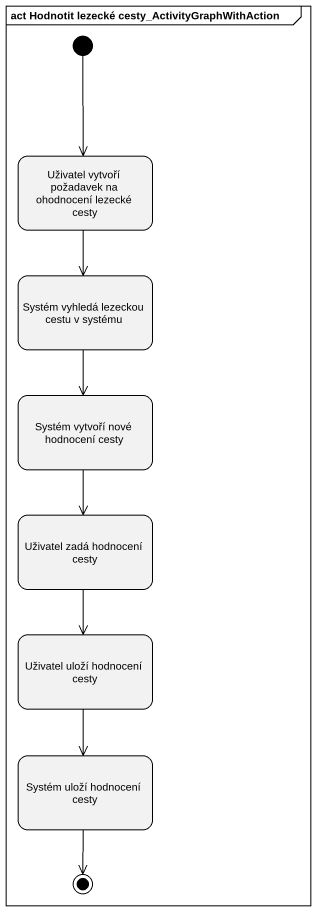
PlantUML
@startuml
mainframe act Hodnotit lezecké cesty_ActivityGraphWithAction
hide empty description
state "Uživatel vytvoří požadavek na ohodnocení lezecké cesty" as Uživatel_vytvoří_požadavek
state "Systém vyhledá lezeckou cestu v systému" as Systém_vyhledá_lezeckou
state "Systém vytvoří nové hodnocení cesty" as Systém_vytvoří_nové
state "Uživatel zadá hodnocení cesty" as Uživatel_zadá_hodnocení
state "Uživatel uloží hodnocení cesty" as Uživatel_uloží_hodnocení
state "Systém uloží hodnocení cesty" as Systém_uloží_hodnocení_cesty
[*] --> Uživatel_vytvoří_požadavek
Uživatel_vytvoří_požadavek --> Systém_vyhledá_lezeckou
Systém_vyhledá_lezeckou --> Systém_vytvoří_nové
Systém_vytvoří_nové --> Uživatel_zadá_hodnocení
Uživatel_zadá_hodnocení --> Uživatel_uloží_hodnocení
Uživatel_uloží_hodnocení --> Systém_uloží_hodnocení_cesty
Systém_uloží_hodnocení_cesty --> [*]
@enduml
